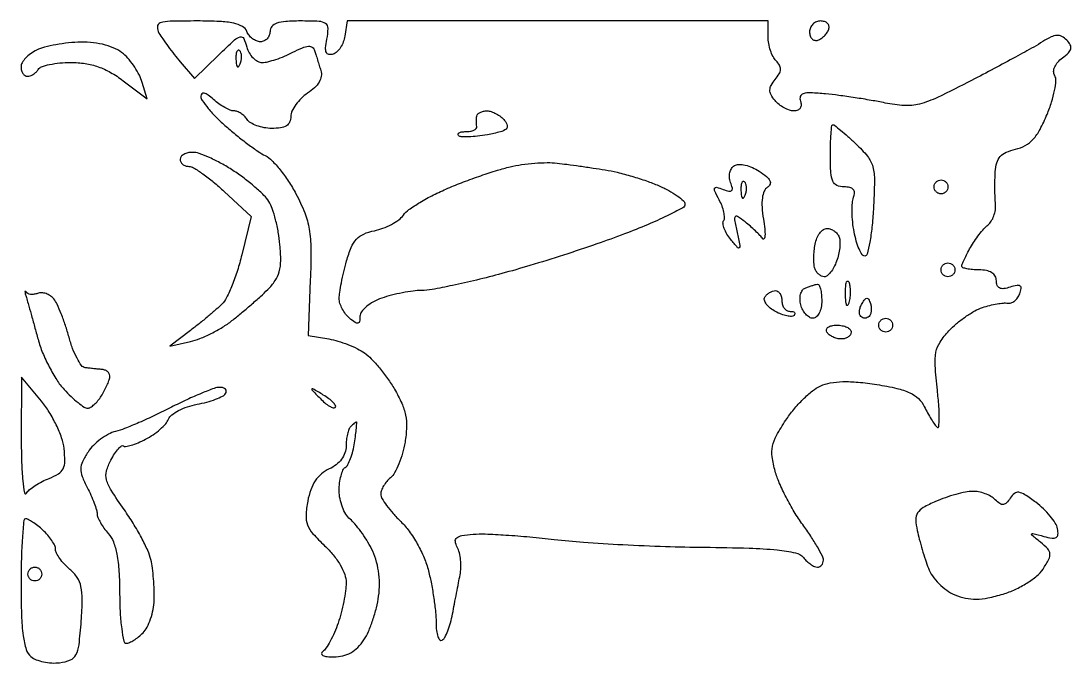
# Model space of a CAD drawing. Extents: x 0 to 102, y 0 to 135.
# Drawn here: x 0 to 12.84, y 127.5 to 135.36 of the extents above; entities that cross this region are included whole.
import ezdxf

# ---------------------------------------------------------------- set-up
doc = ezdxf.new("R2010")
doc.units = 0
doc.header["$MEASUREMENT"] = 0

msp = doc.modelspace()

# ---------------------------------------------------------------- linework, layer by layer
for points in [[(2.156979, 135.36, 0.005368), (1.824156, 135.356427, 0.071137), (1.70333, 135.336493, 0.317116), (1.668036, 135.290172, 0.141922), (1.687597, 135.21195, 0.019532), (1.73268, 135.141001, 0.007853), (1.799524, 135.047532, 0.007757), (1.874756, 134.948989, 0.009731), (1.947651, 134.860131), (2.121554, 134.656361), (2.417233, 134.942945, -0.005415), (2.611903, 135.12758, -0.118371), (2.679882, 135.165825, -0.365971), (2.723912, 135.145907, -0.047165), (2.762223, 135.040964, 0.064586), (2.7914, 134.968916, 0.067646), (2.83764, 134.907944, 0.075142), (2.893207, 134.866843, 0.123276), (2.949717, 134.852921, 0.059145), (3.018822, 134.861389, 0.019808), (3.116772, 134.889521, 0.019396), (3.223695, 134.929534, 0.02098), (3.32437, 134.976786, -0.018411), (3.442247, 135.032852, -0.082685), (3.516141, 135.051104, -0.17831), (3.562573, 135.037965, -0.165153), (3.591204, 134.997415, 0.002223), (3.606028, 134.948075, 0.000993), (3.625959, 134.883258, 0.000983), (3.64731, 134.814783, 0.001333), (3.666879, 134.753035, -0.118963), (3.671891, 134.684263, -0.090954), (3.646262, 134.613054, -0.072701), (3.590166, 134.542544, -0.043421), (3.505795, 134.476134, 0.045964), (3.426835, 134.413333, 0.044955), (3.360028, 134.336728, 0.048583), (3.314138, 134.25845, 0.108713), (3.2994, 134.191465, -0.10241), (3.28528, 134.123249, -0.151605), (3.245794, 134.07723, -0.107377), (3.175477, 134.051817, -0.036818), (3.06675, 134.045365, -0.041079), (2.972734, 134.054461, -0.042493), (2.882568, 134.078784, -0.046261), (2.808786, 134.113599, -0.117617), (2.766446, 134.15445, 0.057001), (2.733532, 134.194902, 0.049313), (2.690793, 134.229136, 0.051867), (2.645185, 134.252486, 0.092645), (2.603908, 134.2602, -0.098361), (2.557029, 134.269512, -0.029767), (2.491449, 134.301329, -0.028549), (2.420512, 134.346626, -0.027553), (2.354311, 134.400212, 0.025651), (2.288596, 134.45382, 0.095716), (2.2406, 134.47654, 0.257048), (2.212268, 134.469248, 0.206792), (2.1996, 134.439927, 0.153939), (2.216663, 134.385818, 0.020594), (2.290129, 134.289608, 0.022225), (2.389766, 134.179996, 0.017015), (2.507783, 134.069043, 0.010425), (2.638377, 133.959115, 0.009848), (2.775907, 133.852567, 0.009853), (2.901364, 133.763051, 0.033562), (2.987779, 133.712077, -0.083307), (3.067406, 133.653768, -0.024094), (3.168731, 133.539243, -0.02351), (3.272202, 133.397069, -0.023104), (3.362516, 133.245, -0.028997), (3.46927, 133.013294, -0.052339), (3.524796, 132.812021, -0.040249), (3.545174, 132.57042, -0.01099), (3.538169, 132.1875), (3.5109, 131.5107), (3.765266, 131.4684, -0.031245), (3.875905, 131.442814, -0.021202), (3.998195, 131.400636, -0.021409), (4.113261, 131.349618, -0.039518), (4.20102, 131.297115, -0.046896), (4.283528, 131.225931, -0.018453), (4.383539, 131.113796, -0.018073), (4.483421, 130.983835, -0.021524), (4.567645, 130.854178, -0.028192), (4.656579, 130.681957, -0.056178), (4.703041, 130.53594, -0.058265), (4.714914, 130.386772, -0.032611), (4.696328, 130.205483, -0.027065), (4.665823, 130.070016, -0.027723), (4.621052, 129.939746, -0.02883), (4.569632, 129.83168, -0.094357), (4.519487, 129.770911, 0.044271), (4.473462, 129.725271, 0.040228), (4.434534, 129.670823, 0.042591), (4.407762, 129.616121, 0.092768), (4.3992, 129.570369, 0.134915), (4.413797, 129.517258, 0.023726), (4.471409, 129.43006, 0.024209), (4.550903, 129.331699, 0.019675), (4.645016, 129.234149, -0.046334), (4.746891, 129.11663, -0.027594), (4.846335, 128.960259, -0.027299), (4.929828, 128.790322, -0.038875), (4.983416, 128.630958, -0.014341), (5.018874, 128.470891, -0.010925), (5.048804, 128.293841, -0.011073), (5.069566, 128.126538, -0.025336), (5.076, 127.999645, 0.027095), (5.08131, 127.901724, 0.056075), (5.098034, 127.827073, 0.104314), (5.122535, 127.786226, 0.3583), (5.151009, 127.782373, 0.135196), (5.183281, 127.817121, 0.025924), (5.219323, 127.896154, 0.025918), (5.252741, 127.995595, 0.021334), (5.278234, 128.104616, -0.000329), (5.30109, 128.224943, -0.000241), (5.326623, 128.358536, -0.000243), (5.350938, 128.48509, -0.000538), (5.36964, 128.581615, 0.041246), (5.379258, 128.668686, 0.032033), (5.37578, 128.763979, 0.032907), (5.360839, 128.852987, 0.064701), (5.335509, 128.920015, -0.082616), (5.31176, 128.990339, -0.266466), (5.328502, 129.03482, -0.133596), (5.389932, 129.062573, -0.018992), (5.528643, 129.079403, -0.030079), (5.676355, 129.082746, -0.00659), (5.93026, 129.069863, -0.006838), (6.223965, 129.04704, -0.006518), (6.521674, 129.015887, 0.01155), (6.877695, 128.98225, 0.004757), (7.361359, 128.952424, 0.004703), (7.881076, 128.930235, 0.006024), (8.359878, 128.920076, -0.005062), (8.9056, 128.909548, -0.018793), (9.248783, 128.886523, -0.025997), (9.472271, 128.851246, -0.168964), (9.568312, 128.793243, 0.034229), (9.610835, 128.748607, 0.035692), (9.658489, 128.710864, 0.038174), (9.704166, 128.684579, 0.111933), (9.739359, 128.6766, 0.114186), (9.767679, 128.683153, 0.100339), (9.791792, 128.701666, 0.093777), (9.807973, 128.729347, 0.085707), (9.8136, 128.761933, 0.120837), (9.801176, 128.812589, 0.01155), (9.73927, 128.924808, 0.014194), (9.657472, 129.056563, 0.010733), (9.560562, 129.196573, -0.021549), (9.45753, 129.35253, -0.016112), (9.357221, 129.532489, -0.01636), (9.27362, 129.708434, -0.035379), (9.223664, 129.849599, -0.033098), (9.18718, 130.026641, -0.08548), (9.191533, 130.156588, -0.074433), (9.239883, 130.287973, -0.020851), (9.353239, 130.475838, -0.027454), (9.450248, 130.606268, -0.024031), (9.565151, 130.731491, -0.024761), (9.680126, 130.834547, -0.063523), (9.774924, 130.893244, -0.063502), (9.897185, 130.931157, -0.03707), (10.050097, 130.946461, -0.029837), (10.237801, 130.940075, -0.016045), (10.467669, 130.911015, -0.016454), (10.713131, 130.863618, -0.052787), (10.87053, 130.809858, -0.079952), (10.974908, 130.739341, -0.089647), (11.04708, 130.642052, 0.011616), (11.087928, 130.564099, 0.011787), (11.132162, 130.488512, 0.011638), (11.173669, 130.424647, 0.046484), (11.203434, 130.388766, 0.628593), (11.223776, 130.395892, 0.026051), (11.229747, 130.496317, 0.020154), (11.224734, 130.648172, 0.009839), (11.206736, 130.841172, -0.011623), (11.179557, 131.144339, -0.064631), (11.189811, 131.307103, -0.096687), (11.239807, 131.430563, -0.043241), (11.348251, 131.56915, -0.03077), (11.440169, 131.656316, -0.022899), (11.551381, 131.741134, -0.023321), (11.664077, 131.811653, -0.047571), (11.7594, 131.853928, -0.019096), (11.847425, 131.879638, -0.019193), (11.937008, 131.898508, -0.019416), (12.016171, 131.908889, -0.069493), (12.067024, 131.906488, 0.132902), (12.10762, 131.909673, 0.080966), (12.150008, 131.933058, 0.071122), (12.187712, 131.972484, 0.063752), (12.214542, 132.022334, 0.048285), (12.232292, 132.086493, 0.293858), (12.21956, 132.116758, 0.203716), (12.180929, 132.12455, 0.026113), (12.097268, 132.102731, -0.042515), (12.019138, 132.085067, -0.144935), (11.968114, 132.092804, -0.197245), (11.938792, 132.124727, -0.088594), (11.9286, 132.181799, 0.128627), (11.913965, 132.237748, 0.125425), (11.873716, 132.27999, 0.093704), (11.807354, 132.305969, 0.046604), (11.7171, 132.3144, -0.019346), (11.636031, 132.317538, -0.031318), (11.567728, 132.327163, -0.032794), (11.517643, 132.340926, -0.319517), (11.5056, 132.357848, -0.098023), (11.510803, 132.384132, -0.009634), (11.536664, 132.443615, -0.011882), (11.570851, 132.513823, -0.009148), (11.61135, 132.588808, -0.020571), (11.659779, 132.666982, -0.016633), (11.717867, 132.746814, -0.016947), (11.776482, 132.816946, -0.040992), (11.825463, 132.863386, 0.08559), (11.86578, 132.90906, 0.051442), (11.897289, 132.97435, 0.049642), (11.915908, 133.047994, 0.060886), (11.917808, 133.118875, -0.015064), (11.912592, 133.199395, -0.006985), (11.910434, 133.304192, -0.006912), (11.911227, 133.414419, -0.00956), (11.915196, 133.513228, -0.05271), (11.933848, 133.625534, -0.11456), (11.975361, 133.70188, -0.110524), (12.047386, 133.753788, -0.04701), (12.16125, 133.790309, 0.072711), (12.280788, 133.835521, 0.08172), (12.377071, 133.911777, 0.062187), (12.462043, 134.03241, 0.024407), (12.548972, 134.216748, 0.021889), (12.603787, 134.367817, 0.027934), (12.640207, 134.511379, 0.028048), (12.656655, 134.631122, 0.159842), (12.641797, 134.692751, -0.148598), (12.629126, 134.740664, -0.094329), (12.642082, 134.797376, -0.076543), (12.67911, 134.855722, -0.055343), (12.735978, 134.907851, 0.033031), (12.810635, 134.970404, 0.142974), (12.839233, 135.019968, 0.191088), (12.832467, 135.06857, 0.067466), (12.789091, 135.125549, 0.075969), (12.728415, 135.170138, 0.136183), (12.668392, 135.18302, 0.099266), (12.597152, 135.164283, 0.028712), (12.497538, 135.10824, -0.015241), (12.385503, 135.041174, -0.002481), (12.163607, 134.91881, -0.002733), (11.900844, 134.777462, -0.002404), (11.625086, 134.632756, -0.007502), (11.20877, 134.424704, -0.04819), (10.988038, 134.343596, -0.078009), (10.803446, 134.325052, -0.037788), (10.567586, 134.356155, 0.008398), (10.398938, 134.388566, 0.0052), (10.199834, 134.421242, 0.005214), (10.002485, 134.449423, 0.009354), (9.839852, 134.46783, 0.012279), (9.657608, 134.480505, 0.080254), (9.566771, 134.469986, 0.24375), (9.530892, 134.436318, 0.178202), (9.531654, 134.380722, -0.086751), (9.541083, 134.332561, -0.151769), (9.529913, 134.293858, -0.155818), (9.49909, 134.268961, -0.092837), (9.45231, 134.2602, -0.081748), (9.396559, 134.269376, -0.044089), (9.332673, 134.297477, -0.042397), (9.270975, 134.338542, -0.051565), (9.2214, 134.3871, -0.046574), (9.173375, 134.457351, -0.13026), (9.15888, 134.514718, -0.127373), (9.174567, 134.572536, -0.043628), (9.224376, 134.644485, 0.042065), (9.271977, 134.71279, 0.120388), (9.288132, 134.767941, 0.141388), (9.275912, 134.818846, 0.067324), (9.234735, 134.872905, -0.077572), (9.197164, 134.924373, -0.038183), (9.165568, 134.99923, -0.036711), (9.144019, 135.083735, -0.044102), (9.1368, 135.16542), (9.1368, 135.36), (6.562384, 135.36), (3.987968, 135.36), (3.960934, 135.176277, -0.054611), (3.941849, 135.103124, -0.053146), (3.90726, 135.035119, -0.057745), (3.863238, 134.982005, -0.111674), (3.816177, 134.953736, -0.118625), (3.764322, 134.949455, -0.262969), (3.734205, 134.973221, -0.121861), (3.725704, 135.031075, -0.023067), (3.740995, 135.137459, 0.040672), (3.755309, 135.269995, 0.254999), (3.725348, 135.328532, 0.139899), (3.645246, 135.355111, 0.010597), (3.414568, 135.36, 0.017547), (3.237376, 135.35378, 0.065362), (3.128245, 135.331576, 0.127315), (3.068133, 135.291802, 0.18533), (3.0456, 135.2331, -0.091732), (3.036637, 135.184655, -0.095925), (3.010982, 135.143477, -0.099462), (2.972715, 135.11592, -0.106859), (2.927751, 135.1062, -0.096313), (2.87906, 135.115667, -0.06686), (2.830216, 135.143477, -0.064359), (2.78863, 135.184588, -0.074185), (2.761206, 135.2331, 0.180748), (2.70775, 135.293554, 0.070644), (2.601337, 135.332165, 0.040594), (2.429536, 135.353904, 0.011182)], [(9.77835, 135.36, 0.099038), (9.72723, 135.349774, 0.097945), (9.683748, 135.320652, 0.097945), (9.654626, 135.27717, 0.099038), (9.6444, 135.22605, 0.077096), (9.651949, 135.177381, 0.119977), (9.673911, 135.141285, 0.144529), (9.706643, 135.123474, 0.134046), (9.744863, 135.125587, 0.068635), (9.785779, 135.145799, 0.04742), (9.825651, 135.178749, 0.04742), (9.858601, 135.218621, 0.068635), (9.878813, 135.259537, 0.134046), (9.880926, 135.297757, 0.144529), (9.863115, 135.330489, 0.119977), (9.827019, 135.352451, 0.077096)], [(0.730878, 135.100474, 0.021953), (0.582849, 135.091545, 0.018593), (0.427649, 135.069463, 0.018998), (0.28761, 135.038662, 0.048759), (0.19035, 135.002946, 0.044877), (0.117528, 134.959387, 0.048928), (0.055915, 134.904632, 0.054691), (0.013589, 134.84745, 0.132755), (0, 134.797172, 0.0681), (0.005961, 134.753608, 0.084632), (0.023385, 134.716679, 0.099754), (0.04925, 134.691985, 0.141786), (0.079607, 134.6832, 0.089642), (0.113919, 134.689401, 0.053229), (0.151189, 134.708051, 0.051032), (0.185595, 134.735439, 0.06081), (0.2115, 134.7678, -0.173698), (0.252672, 134.800637, -0.03008), (0.350232, 134.827549, -0.029596), (0.473825, 134.846207, -0.022668), (0.610357, 134.8524, -0.037656), (0.785294, 134.839207, -0.046329), (0.944116, 134.799811, -0.045315), (1.095738, 134.730951, -0.033695), (1.249189, 134.629482), (1.54145, 134.406564), (1.482473, 134.608332, 0.046876), (1.447513, 134.696358, 0.027575), (1.390525, 134.79432, 0.027402), (1.32216, 134.886758, 0.041587), (1.252276, 134.95815, 0.068597), (1.157548, 135.019669, 0.043156), (1.033499, 135.065335, 0.038912), (0.888553, 135.093014, 0.031825)], [(2.673712, 134.998687, 0.296942), (2.655197, 135.002597, 0.208169), (2.639576, 134.987154, 0.077125), (2.630209, 134.946547, 0.028489), (2.629279, 134.88765, 0.018894), (2.634274, 134.824511, 0.168741), (2.64623, 134.799828, 0.470617), (2.661648, 134.801287, 0.054073), (2.680391, 134.836537, 0.051402), (2.693592, 134.882803, 0.05415), (2.696758, 134.929972, 0.060344), (2.690061, 134.971029, 0.126455)], [(5.700141, 134.2602, -0.081377), (5.751835, 134.251731, -0.044124), (5.810989, 134.22581, -0.042461), (5.868058, 134.187925, -0.051835), (5.913843, 134.143128, -0.106338), (5.945757, 134.081954, -0.294467), (5.931885, 134.037704, -0.113109), (5.864098, 134.003354, -0.014577), (5.704057, 133.968473, -0.016603), (5.583009, 133.949901, -0.022839), (5.473248, 133.941833, -0.020574), (5.384326, 133.943028, -0.184764), (5.349355, 133.958645, -0.264627), (5.344434, 133.976564, -0.215256), (5.357047, 133.992372, -0.086347), (5.391645, 134.003114, -0.032208), (5.4426, 134.0064, 0.043416), (5.495868, 134.011034, 0.069499), (5.539238, 134.025038, 0.098612), (5.566496, 134.045661, 0.224438), (5.573582, 134.06985, -0.024514), (5.570461, 134.098743, -0.014642), (5.569449, 134.1333, -0.014642), (5.570461, 134.167857, -0.024514), (5.573582, 134.19675, -0.161185), (5.586096, 134.221012, -0.077713), (5.614891, 134.241562, -0.064561), (5.654818, 134.255496, -0.051756)], [(9.929036, 134.091, -0.170875), (9.948833, 134.084031, -0.00428), (10.023875, 134.022659, -0.008716), (10.111042, 133.947507, -0.005772), (10.20859, 133.85835, -0.034793), (10.351929, 133.704241, -0.104728), (10.416736, 133.576961, -0.070118), (10.437627, 133.406924, -0.009981), (10.424335, 133.05465, -0.012047), (10.406394, 132.835729, -0.019641), (10.379444, 132.651346, -0.014414), (10.348289, 132.507465, -0.344965), (10.317815, 132.4836, -0.259019), (10.285937, 132.501302, -0.036368), (10.249589, 132.570392, -0.033955), (10.215419, 132.665864, -0.022599), (10.188838, 132.779063, -0.021301), (10.171222, 132.901537, -0.021232), (10.164067, 133.025198, -0.021645), (10.167093, 133.13346, -0.073929), (10.182349, 133.202063, 0.084883), (10.193635, 133.258596, 0.195586), (10.178691, 133.298469, 0.156825), (10.136643, 133.322253, 0.050959), (10.064745, 133.3296, -0.106493), (9.979024, 133.348067, -0.185598), (9.928602, 133.399096, -0.089253), (9.904071, 133.50185, -0.01408), (9.8982, 133.7103, -0.007596), (9.900418, 133.856271, -0.012611), (9.907258, 133.979169, -0.006228), (9.91668, 134.079886, -0.383573)], [(2.098066, 133.7526, 0.0536), (2.039813, 133.746337, 0.073367), (1.990528, 133.727749, 0.093125), (1.957442, 133.700283, 0.174805), (1.9458, 133.668, 0.123286), (1.953924, 133.635554, 0.098397), (1.976864, 133.607579, 0.088753), (2.011152, 133.588365, 0.078177), (2.05155, 133.581111, -0.132695), (2.110539, 133.563797, -0.016692), (2.222616, 133.489931, -0.018669), (2.352027, 133.39085, -0.014497), (2.485403, 133.273927), (2.813506, 132.969031), (2.700276, 132.497039, -0.01806), (2.647304, 132.306792, -0.0194), (2.581824, 132.125427, -0.019349), (2.513864, 131.974851, -0.081572), (2.456036, 131.894774, -0.015554), (2.388463, 131.831637, -0.005691), (2.289172, 131.746469, -0.005636), (2.178453, 131.655771, -0.006719), (2.071962, 131.572846), (1.8189, 131.381192), (2.0727, 131.437663, 0.040983), (2.188131, 131.473478, 0.020929), (2.3265, 131.53604, 0.020647), (2.464584, 131.612875, 0.029063), (2.5803, 131.693265, 0.007407), (2.690889, 131.78271, 0.005112), (2.813537, 131.887095, 0.005155), (2.929437, 131.989915, 0.010501), (3.017898, 132.073485, 0.05065), (3.10807, 132.182384, 0.081305), (3.158027, 132.291848, 0.066201), (3.176225, 132.427172, 0.023738), (3.167259, 132.621935, 0.020287), (3.146706, 132.774358, 0.018811), (3.113484, 132.928548, 0.019184), (3.073506, 133.063404, 0.057986), (3.032551, 133.149856, 0.057792), (2.971514, 133.226316, 0.017135), (2.861573, 133.328198, 0.016947), (2.729195, 133.435075, 0.017518), (2.591306, 133.531508, 0.018452), (2.449593, 133.616139, 0.020019), (2.305765, 133.687654, 0.019967), (2.178379, 133.73875, 0.085592)], [(6.5565, 133.620952, -0.004035), (6.677248, 133.605873, -0.001892), (6.833222, 133.584515, -0.001875), (6.996548, 133.560894, -0.002632), (7.142133, 133.538498, -0.020454), (7.2926, 133.508185, -0.011687), (7.471611, 133.459973, -0.01166), (7.649725, 133.402963, -0.018935), (7.797783, 133.345374, -0.020995), (7.921714, 133.285385, -0.029692), (8.02607, 133.221094, -0.02968), (8.102071, 133.160774, -0.21754), (8.120208, 133.119293, -0.271451), (8.093385, 133.075183, -0.008852), (7.902185, 132.976464, -0.014738), (7.663248, 132.867046, -0.009443), (7.379958, 132.753542, -0.007816), (7.041976, 132.631485, -0.004601), (6.634478, 132.495663, -0.004601), (6.2247, 132.367411, -0.007841), (5.8797, 132.268788, -0.00641), (5.572058, 132.190255, -0.007436), (5.277329, 132.123652, -0.006711), (5.026657, 132.074415, -0.043233), (4.898274, 132.062296, 0.030967), (4.794995, 132.055094, 0.015121), (4.664619, 132.033816, 0.014937), (4.529906, 132.003424, 0.02092), (4.411824, 131.967724, 0.040375), (4.309871, 131.922666, 0.049425), (4.223662, 131.864242, 0.057282), (4.16422, 131.801948, 0.163314), (4.1454, 131.745865, -0.040387), (4.140272, 131.682481, -0.316189), (4.120711, 131.662467, -0.202425), (4.08682, 131.669871, -0.019549), (4.0185, 131.7222, -0.056161), (3.969973, 131.77266, -0.043512), (3.929015, 131.837027, -0.044702), (3.901128, 131.904797, -0.076263), (3.892072, 131.965209, -0.037735), (3.897884, 132.038756, -0.009632), (3.918536, 132.15655, -0.00976), (3.947412, 132.290492, -0.009754), (3.981499, 132.42323, -0.02968), (4.038431, 132.589327, -0.088741), (4.102645, 132.690269, -0.105367), (4.190949, 132.752943, -0.05252), (4.322462, 132.793962, 0.040221), (4.426477, 132.823624, 0.03405), (4.530615, 132.870915, 0.035432), (4.6199, 132.927538, 0.076268), (4.677185, 132.985151, -0.081197), (4.744239, 133.051281, -0.018245), (4.878837, 133.139452, -0.018457), (5.043627, 133.230881, -0.016943), (5.219421, 133.312729, -0.009957), (5.411249, 133.389781, -0.007563), (5.624384, 133.466836, -0.007654), (5.826586, 133.533053, -0.017677), (5.980821, 133.575044, -0.021935), (6.12261, 133.601814, -0.015792), (6.282702, 133.619684, -0.015999), (6.436347, 133.627, -0.03295)], [(9.029169, 133.520695, -0.025779), (9.117329, 133.456202, -0.103932), (9.159058, 133.404657, -0.219792), (9.160797, 133.361954, -0.157595), (9.129405, 133.325029, 0.156205), (9.088481, 133.277159, 0.067643), (9.0665, 133.195297, 0.048659), (9.063093, 133.081819, 0.023033), (9.079659, 132.936217, -0.013163), (9.095675, 132.81653, -0.035713), (9.098694, 132.731031, -0.124073), (9.088489, 132.695936, -0.541965), (9.070952, 132.6951, 0.034079), (9.037164, 132.735769, 0.011545), (8.982782, 132.790253, 0.011421), (8.919726, 132.847875, 0.012879), (8.85653, 132.900224, 0.015452), (8.763185, 132.969021, 0.395855), (8.734643, 132.964719, 0.216228), (8.725509, 132.927623, 0.007008), (8.756544, 132.773324, -0.003506), (8.790138, 132.612149, -0.23433), (8.78305, 132.585705, -0.456392), (8.763587, 132.585856, -0.00654), (8.679974, 132.686413, -0.035387), (8.633431, 132.75303, -0.04524), (8.600973, 132.820453, -0.052169), (8.585721, 132.879201, -0.17767), (8.593522, 132.917315, 0.151164), (8.60373, 132.956715, 0.041528), (8.595354, 133.021011, 0.037978), (8.573113, 133.095959, 0.031762), (8.53867, 133.17148, -0.010244), (8.48448, 133.277921, -0.204968), (8.482837, 133.313544, -0.388191), (8.506294, 133.325518, -0.024459), (8.586478, 133.299169, 0.031235), (8.658035, 133.276723, 0.254392), (8.690075, 133.285133, 0.267861), (8.699384, 133.316053, 0.033866), (8.678054, 133.385327, -0.073208), (8.664828, 133.444404, -0.075102), (8.669374, 133.504249, -0.081796), (8.690445, 133.55566, -0.116781), (8.725156, 133.590418, -0.142586), (8.778479, 133.605194, -0.053174), (8.856406, 133.595861, -0.047214), (8.944239, 133.566773, -0.041493)], [(8.849512, 133.391287, 0.296942), (8.830997, 133.395197, 0.208169), (8.815376, 133.379754, 0.077125), (8.806009, 133.339147, 0.028489), (8.805079, 133.28025, 0.018894), (8.810074, 133.217111, 0.168741), (8.82203, 133.192428, 0.470617), (8.837448, 133.193887, 0.054073), (8.856191, 133.229137, 0.051402), (8.869392, 133.275403, 0.05415), (8.872558, 133.322572, 0.060344), (8.865861, 133.363629, 0.126455)], [(11.2518, 133.4142, -0.099038), (11.284087, 133.407741, -0.097945), (11.311549, 133.389349, -0.097945), (11.329941, 133.361887, -0.099038), (11.3364, 133.3296, -0.099038), (11.329941, 133.297313, -0.097945), (11.311549, 133.269851, -0.097945), (11.284087, 133.251459, -0.099038), (11.2518, 133.245, -0.099038), (11.219513, 133.251459, -0.097945), (11.192051, 133.269851, -0.097945), (11.173659, 133.297313, -0.099038), (11.1672, 133.3296, -0.099038), (11.173659, 133.361887, -0.097945), (11.192051, 133.389349, -0.097945), (11.219513, 133.407741, -0.099038)], [(9.856711, 132.822, -0.088528), (9.901, 132.814096, -0.066727), (9.944795, 132.790936, -0.065887), (9.981477, 132.756675, -0.08127), (10.004932, 132.71625, -0.084721), (10.015531, 132.662454, -0.032061), (10.012563, 132.585649, -0.030634), (9.998523, 132.500792, -0.03268), (9.97441, 132.42015, -0.034633), (9.941422, 132.347289, -0.04412), (9.900856, 132.285715, -0.050519), (9.859107, 132.242806, -0.176334), (9.823376, 132.2298, -0.113444), (9.790133, 132.237441, -0.069801), (9.756639, 132.259926, -0.064286), (9.727979, 132.293149, -0.065508), (9.708914, 132.332357, -0.061055), (9.698259, 132.384976, -0.021836), (9.695639, 132.461641, -0.021285), (9.700078, 132.546833, -0.023569), (9.711727, 132.628457, -0.051005), (9.733885, 132.702493, -0.062632), (9.769578, 132.765147, -0.074717), (9.81266, 132.807657, -0.158701)], [(11.3364, 132.399, -0.099038), (11.368687, 132.392541, -0.097945), (11.396149, 132.374149, -0.097945), (11.414541, 132.346687, -0.099038), (11.421, 132.3144, -0.099038), (11.414541, 132.282113, -0.097945), (11.396149, 132.254651, -0.097945), (11.368687, 132.236259, -0.099038), (11.3364, 132.2298, -0.099038), (11.304113, 132.236259, -0.097945), (11.276651, 132.254651, -0.097945), (11.258259, 132.282113, -0.099038), (11.2518, 132.3144, -0.099038), (11.258259, 132.346687, -0.097945), (11.276651, 132.374149, -0.097945), (11.304113, 132.392541, -0.099038)], [(9.739575, 132.138521, -0.322633), (9.760001, 132.127401, -0.048902), (9.776918, 132.08111, -0.039534), (9.788636, 132.014294, -0.02365), (9.79245, 131.9337, -0.048362), (9.784603, 131.852759, -0.068362), (9.761178, 131.784328, -0.088545), (9.726644, 131.73823, -0.190043), (9.685992, 131.7222, -0.137016), (9.642067, 131.734467, -0.072609), (9.59812, 131.770711, -0.063465), (9.560787, 131.824191, -0.056786), (9.536348, 131.887344, -0.05798), (9.527036, 131.95345, -0.070112), (9.534274, 132.015632, -0.083089), (9.55622, 132.064555, -0.149656), (9.589931, 132.092165, -0.011626), (9.630858, 132.107844, -0.010553), (9.673806, 132.122149, -0.010631), (9.712771, 132.133317, -0.033069)], [(10.122892, 132.16796, -0.06278), (10.136299, 132.117374, -0.030339), (10.141194, 132.050449, -0.029507), (10.137863, 131.979099, -0.037336), (10.126027, 131.91416, -0.087174), (10.111109, 131.881532, -0.597527), (10.097563, 131.883016, -0.080377), (10.087328, 131.92793, -0.012823), (10.083893, 132.0183, -0.014395), (10.085395, 132.109678, -0.052471), (10.094056, 132.166955, -0.333666), (10.107765, 132.177856, -0.31318)], [(0.061631, 132.044203, 0.159184), (0.053421, 132.05157, 0.561091), (0.048828, 132.048381, 0.047908), (0.052988, 132.02169, 0.010005), (0.06565, 131.976, -0.003667), (0.086608, 131.903943, -0.000712), (0.123305, 131.773516, -0.000757), (0.165654, 131.621293, -0.000699), (0.208673, 131.464893, 0.030481), (0.264434, 131.301017, 0.022181), (0.345284, 131.126236, 0.02254), (0.437174, 130.966746, 0.04494), (0.52614, 130.851543, 0.016444), (0.612997, 130.763795, 0.021414), (0.698357, 130.689711, 0.01967), (0.772981, 130.635, 0.149423), (0.814201, 130.6224, 0.138962), (0.84962, 130.632438, 0.042422), (0.894823, 130.66589, 0.03881), (0.941394, 130.713791, 0.033886), (0.982358, 130.77045, 0.017414), (1.018615, 130.833274, 0.016495), (1.051114, 130.8996, 0.016706), (1.075947, 130.960145, 0.054085), (1.086586, 131.002208, 0.126038), (1.082948, 131.034828, 0.106826), (1.064046, 131.064017, 0.095235), (1.032557, 131.085255, 0.079298), (0.993327, 131.095072, -0.002955), (0.945692, 131.099509, -0.001761), (0.889046, 131.105324, -0.001762), (0.832643, 131.111516, -0.00305), (0.785811, 131.117114, -0.206938), (0.740199, 131.144035, -0.034904), (0.685189, 131.231833, -0.033162), (0.631491, 131.350911, -0.024024), (0.587189, 131.48955, 0.014148), (0.543785, 131.635237, 0.01491), (0.492893, 131.775677, 0.014684), (0.441978, 131.893839, 0.062748), (0.401174, 131.9587, 0.071723), (0.358745, 131.997498, 0.066453), (0.306005, 132.023945, 0.070438), (0.251372, 132.034534, 0.104684), (0.203412, 132.026903, -0.055127), (0.159633, 132.015431, -0.066985), (0.117263, 132.014908, -0.07964), (0.08267, 132.024869, -0.153117)], [(9.226393, 132.0606, -0.156819), (9.256755, 132.050837, -0.097386), (9.282615, 132.023323, -0.079459), (9.300072, 131.982226, -0.06085), (9.306, 131.9337, 0.076226), (9.313434, 131.885218, 0.089419), (9.334993, 131.844077, 0.100747), (9.367059, 131.816574, 0.127718), (9.4047, 131.8068, -0.049213), (9.43924, 131.803392, -0.147235), (9.459968, 131.792361, -0.260401), (9.464596, 131.776258, -0.139848), (9.454246, 131.757646, -0.201559), (9.423402, 131.745053, -0.047843), (9.367003, 131.751042, -0.041765), (9.298343, 131.771149, -0.030767), (9.226276, 131.80419, -0.044696), (9.161461, 131.846723, -0.067054), (9.114576, 131.895382, -0.090326), (9.091756, 131.942293, -0.20953), (9.097123, 131.980245, -0.063727), (9.122023, 132.010982, -0.051671), (9.155582, 132.036996, -0.053397), (9.19227, 132.054694, -0.085904)], [(10.387801, 131.903096, -0.052621), (10.397632, 131.858424, -0.052345), (10.397946, 131.812604, -0.057227), (10.389304, 131.772464, -0.115259), (10.372312, 131.745113, -0.098356), (10.348931, 131.72948, -0.097782), (10.3213, 131.723928, -0.098103), (10.293708, 131.729299, -0.099724), (10.270429, 131.744771, -0.149701), (10.255902, 131.772124, -0.07231), (10.254035, 131.812122, -0.061761), (10.264342, 131.857978, -0.052326), (10.285918, 131.902755, -0.024362), (10.322291, 131.955661, -0.233206), (10.346101, 131.967504, -0.286646), (10.366563, 131.954819, -0.033951)], [(9.977807, 131.6376, -0.0466), (10.044478, 131.631373, -0.066561), (10.100831, 131.612749, -0.086673), (10.138851, 131.585316, -0.195654), (10.152, 131.553, -0.142666), (10.142604, 131.520739, -0.09965), (10.11619, 131.493251, -0.08433), (10.076691, 131.474733, -0.067639), (10.030093, 131.4684, -0.061875), (9.979583, 131.474675, -0.051278), (9.928637, 131.493251, -0.053305), (9.884862, 131.520612, -0.08825), (9.8559, 131.553, -0.202618), (9.850942, 131.584989, -0.181468), (9.870142, 131.612749, -0.104212), (9.914731, 131.631548, -0.047867)], [(10.575, 131.7222, -0.099038), (10.607287, 131.715741, -0.097945), (10.634749, 131.697349, -0.097945), (10.653141, 131.669887, -0.099038), (10.6596, 131.6376, -0.099038), (10.653141, 131.605313, -0.097945), (10.634749, 131.577851, -0.097945), (10.607287, 131.559459, -0.099038), (10.575, 131.553, -0.099038), (10.542713, 131.559459, -0.097945), (10.515251, 131.577851, -0.097945), (10.496859, 131.605313, -0.099038), (10.4904, 131.6376, -0.099038), (10.496859, 131.669887, -0.097945), (10.515251, 131.697349, -0.097945), (10.542713, 131.715741, -0.099038)], [(0.249169, 130.708028), (0.004552, 131.0031), (0.003571, 130.2417, 0.007861), (0.00769, 129.956356, 0.016181), (0.021643, 129.733471, 0.019903), (0.041668, 129.58568, 0.684412), (0.066467, 129.580757, -0.079303), (0.105616, 129.624978, -0.02728), (0.174706, 129.675706, -0.026311), (0.258289, 129.72425, -0.027568), (0.34524, 129.762918, 0.047502), (0.457605, 129.818345, 0.14006), (0.515088, 129.881388, 0.116707), (0.536335, 129.972695, 0.028128), (0.526962, 130.128789, 0.055623), (0.496888, 130.258781, 0.027181), (0.431675, 130.416159, 0.026571), (0.345259, 130.574228, 0.0347)], [(2.431576, 130.8762, 0.08801), (2.361723, 130.863809, 0.009688), (2.209545, 130.804695, 0.011588), (2.029975, 130.725995, 0.009127), (1.839194, 130.632779, -0.007976), (1.641863, 130.535799, -0.008101), (1.442547, 130.44568, -0.00793), (1.266796, 130.372908, -0.032714), (1.157292, 130.337672, 0.062312), (1.068858, 130.303335, 0.036803), (0.973267, 130.242279, 0.036284), (0.88539, 130.166054, 0.050971), (0.820003, 130.085508, 0.032749), (0.752874, 129.966772, 0.106691), (0.731823, 129.879433, 0.099539), (0.747981, 129.787772, 0.026422), (0.809622, 129.651844, -0.014209), (0.855934, 129.556012, -0.015744), (0.895063, 129.460891, -0.015249), (0.923278, 129.378051, -0.074584), (0.9306, 129.329241, 0.100307), (0.939608, 129.284789, 0.029183), (0.970675, 129.221808, 0.028061), (1.01481, 129.153356, 0.026697), (1.067024, 129.089076, -0.093518), (1.130247, 128.98574, -0.044512), (1.172534, 128.835066, -0.031994), (1.197693, 128.627602, -0.012888), (1.206528, 128.342165, 0.012291), (1.213328, 128.113603, 0.020231), (1.231627, 127.921123, 0.015259), (1.25667, 127.771424, 0.357829), (1.287647, 127.746, 0.107767), (1.326145, 127.754395, 0.031253), (1.38003, 127.783268, 0.029851), (1.438251, 127.824313, 0.027919), (1.492555, 127.872869, 0.079252), (1.541935, 127.940992, 0.035514), (1.584933, 128.043246, 0.034016), (1.615909, 128.160132, 0.039189), (1.628879, 128.274719, 0.017115), (1.628896, 128.395955, 0.011779), (1.62098, 128.533144, 0.011888), (1.607094, 128.664942, 0.023616), (1.588713, 128.768319, 0.051642), (1.551447, 128.878415, 0.015242), (1.472271, 129.038199, 0.015125), (1.37171, 129.213512, 0.015739), (1.261992, 129.380064, -0.011129), (1.102682, 129.617112, -0.076793), (1.046172, 129.744962, -0.131738), (1.046072, 129.852506, -0.057654), (1.098873, 129.986168, -0.020558), (1.145369, 130.065069, -0.036623), (1.19077, 130.125186, -0.046501), (1.229348, 130.161692, -0.37934), (1.251653, 130.160347, 0.247785), (1.279479, 130.151751, 0.026422), (1.347446, 130.168312, 0.02768), (1.431254, 130.198637, 0.018683), (1.523274, 130.241945, 0.030511), (1.615922, 130.297261, 0.029875), (1.701836, 130.3638, 0.03128), (1.769846, 130.43125, 0.090392), (1.804202, 130.487703, -0.139032), (1.84322, 130.539815, -0.043021), (1.926736, 130.592854, -0.039282), (2.034866, 130.638736, -0.034346), (2.153788, 130.669623, 0.0196), (2.272615, 130.696774, 0.024449), (2.380327, 130.731601, 0.023873), (2.465844, 130.768703, 0.140957), (2.501627, 130.801191, 0.138296), (2.509777, 130.82967, 0.191052), (2.500173, 130.854166, 0.139397), (2.472747, 130.870701, 0.066485)], [(3.697403, 130.783107, 0.001303), (3.570042, 130.859141, 0.342804), (3.558023, 130.857632, 0.406252), (3.557873, 130.846659, 0.001428), (3.656936, 130.74264, 0.025624), (3.71583, 130.687143, 0.040938), (3.771961, 130.646846, 0.049795), (3.818282, 130.624965, 0.289503), (3.843438, 130.630638, 0.342991), (3.846342, 130.653832, 0.056956), (3.817233, 130.692118, 0.042367), (3.766008, 130.737252, 0.024195)], [(4.102548, 130.4532, 0.159043), (4.094625, 130.450614, 0.011923), (4.076412, 130.436632, 0.015546), (4.055191, 130.418405, 0.01116), (4.0326, 130.3968, 0.107917), (4.010843, 130.362886, 0.031207), (3.992768, 130.30297, 0.029812), (3.980354, 130.231086, 0.027856), (3.9762, 130.15658, -0.086264), (3.961912, 130.074383, -0.07401), (3.920392, 129.996905, -0.068498), (3.854573, 129.929903, -0.057563), (3.769264, 129.878473, 0.069474), (3.674212, 129.818049, 0.069328), (3.599268, 129.733863, 0.061524), (3.54368, 129.623355, 0.039451), (3.506118, 129.484565, 0.034804), (3.486003, 129.311733, 0.102584), (3.504752, 129.194185, 0.090795), (3.570336, 129.085689, 0.023662), (3.713055, 128.93913, -0.034042), (3.819006, 128.825713, -0.039299), (3.903106, 128.704032, -0.043557), (3.95835, 128.586428, -0.088251), (3.9762, 128.486082, -0.034285), (3.969359, 128.386439, -0.014833), (3.947278, 128.255248, -0.014597), (3.915445, 128.116552, -0.018768), (3.877742, 127.991274, -0.019975), (3.8333, 127.876626, -0.022176), (3.781213, 127.769917, -0.022219), (3.729132, 127.683595, -0.097506), (3.687392, 127.641545, 0.26463), (3.675891, 127.618256, 0.277659), (3.690261, 127.597268, 0.080851), (3.743343, 127.582726, 0.025113), (3.8262, 127.578095, 0.06118), (3.935115, 127.590852, 0.068738), (4.033172, 127.62957, 0.066676), (4.119386, 127.694632, 0.052831), (4.193368, 127.785077, 0.04313), (4.248871, 127.888181, 0.020746), (4.302666, 128.02848, 0.020396), (4.346998, 128.180434, 0.027445), (4.37381, 128.321208, 0.034489), (4.383816, 128.4764, 0.035916), (4.37211, 128.62937, 0.037297), (4.339504, 128.773333, 0.04502), (4.287171, 128.901643, 0.02044), (4.227447, 129.006408, 0.017197), (4.156009, 129.112325, 0.017541), (4.084006, 129.204554, 0.045065), (4.024078, 129.26417, -0.085192), (3.973287, 129.323491, -0.043718), (3.930515, 129.411865, -0.041769), (3.901388, 129.513205, -0.049137), (3.8916, 129.612566, -0.029033), (3.897102, 129.70724, -0.035258), (3.913586, 129.794558, -0.037938), (3.937546, 129.863851, -0.153302), (3.966446, 129.897272, 0.136401), (3.997768, 129.931158, 0.029539), (4.030293, 130.004799, 0.02874), (4.058879, 130.097414, 0.024051), (4.078694, 130.198365, 0.00488), (4.092063, 130.296086, 0.008219), (4.101129, 130.378342, 0.002725), (4.107273, 130.448068, 0.43857)], [(11.63673, 129.603889, 0.045517), (11.551113, 129.594427, 0.016762), (11.432778, 129.566151, 0.016453), (11.304866, 129.526446, 0.019009), (11.185965, 129.48007, 0.024991), (11.033823, 129.404714, 0.124656), (10.965182, 129.33975, 0.152642), (10.943018, 129.25708, 0.04361), (10.960191, 129.123831, 0.011408), (10.986064, 129.017254, 0.006728), (11.02157, 128.891137, 0.006729), (11.060445, 128.76606, 0.01144), (11.096734, 128.662708, 0.064714), (11.146575, 128.569221, 0.04098), (11.226348, 128.474697, 0.040633), (11.321698, 128.393286, 0.05826), (11.418636, 128.339179, 0.044533), (11.552587, 128.297201, 0.057389), (11.680817, 128.284331, 0.048057), (11.825299, 128.300385, 0.021102), (12.01207, 128.347857, 0.036111), (12.158107, 128.403374, 0.03129), (12.30211, 128.481676, 0.032554), (12.423771, 128.569578, 0.075139), (12.498807, 128.653419, 0.022112), (12.570147, 128.773568, 0.146547), (12.583892, 128.841173, 0.170357), (12.557115, 128.899884, 0.032484), (12.469166, 128.980264, -0.003088), (12.363453, 129.066047, -0.354944), (12.360128, 129.082386, -0.350165), (12.375491, 129.08917, -0.003055), (12.507426, 129.053511, 0.025291), (12.609449, 129.03075, 0.168774), (12.660017, 129.039194, 0.261522), (12.681884, 129.074124, 0.060507), (12.676626, 129.145915, 0.091939), (12.6494, 129.214612, 0.031592), (12.586661, 129.301781, 0.030144), (12.503705, 129.391313, 0.030599), (12.41098, 129.469741, 0.015244), (12.277349, 129.563217, 0.10431), (12.202926, 129.592258, 0.20849), (12.148413, 129.578517, 0.090045), (12.097253, 129.521714, -0.044869), (12.053359, 129.463159, -0.184773), (12.014601, 129.443352, -0.181845), (11.972112, 129.454325, -0.043251), (11.915203, 129.502157, 0.068746), (11.862369, 129.542166, 0.040169), (11.790071, 129.575371, 0.039366), (11.710838, 129.597433, 0.053041)], [(0.056789, 129.2688, 0.387781), (0.033966, 129.247967, 0.004905), (0.016682, 129.035756, 0.011154), (0.004083, 128.779652, 0.006711), (0, 128.475459, 0.007781), (0.006019, 128.088718, 0.026057), (0.027091, 127.836115, 0.039244), (0.063303, 127.669313, 0.147519), (0.121784, 127.581046, 0.082167), (0.184831, 127.54421, 0.039361), (0.275041, 127.517672, 0.03764), (0.375904, 127.504262, 0.043897), (0.472493, 127.507237, 0.064404), (0.603467, 127.540285, 0.181224), (0.672471, 127.602581, 0.091603), (0.709405, 127.724042, 0.009907), (0.736661, 128.017281, 0.013256), (0.749028, 128.283839, 0.05922), (0.733675, 128.439278, 0.094132), (0.686556, 128.549352, 0.067734), (0.597452, 128.649433, -0.028712), (0.530684, 128.713596, -0.031979), (0.474245, 128.782828, -0.033774), (0.434501, 128.847292, -0.121839), (0.423, 128.89379, 0.111502), (0.412612, 128.939795, 0.034527), (0.377554, 129.002002, 0.032604), (0.327497, 129.068204, 0.030669), (0.268289, 129.128788, 0.016815), (0.204892, 129.182397, 0.02089), (0.142342, 129.227671, 0.019706), (0.087744, 129.260798, 0.127166)], [(0.1692, 128.6766, -0.099038), (0.201487, 128.670141, -0.097945), (0.228949, 128.651749, -0.097945), (0.247341, 128.624287, -0.099038), (0.2538, 128.592, -0.099038), (0.247341, 128.559713, -0.097945), (0.228949, 128.532251, -0.097945), (0.201487, 128.513859, -0.099038), (0.1692, 128.5074, -0.099038), (0.136913, 128.513859, -0.097945), (0.109451, 128.532251, -0.097945), (0.091059, 128.559713, -0.099038), (0.0846, 128.592, -0.099038), (0.091059, 128.624287, -0.097945), (0.109451, 128.651749, -0.097945), (0.136913, 128.670141, -0.099038)]]:
    msp.add_lwpolyline(points, format="xyb", close=True)

doc.saveas('drawing.dxf')
